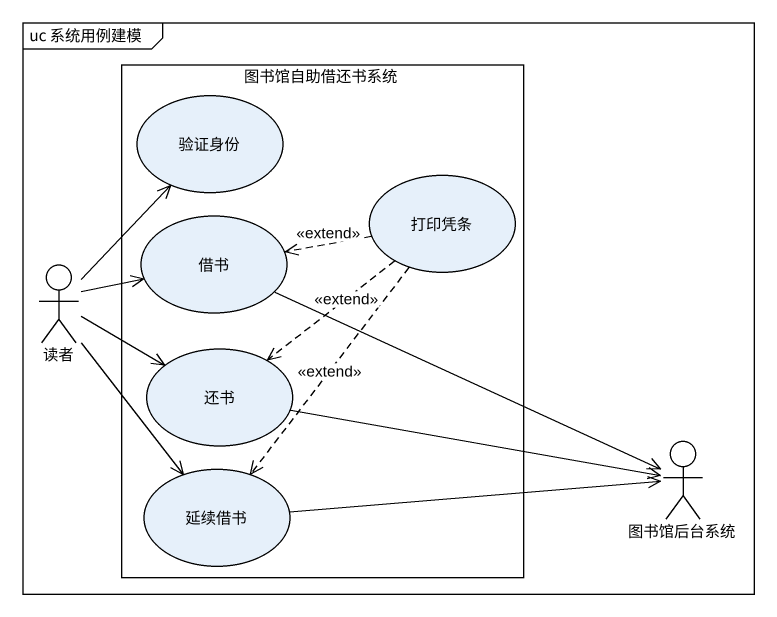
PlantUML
@startuml
mainframe uc 系统用例建模
rectangle 图书馆自助借还书系统 {
  usecase 验证身份
  usecase 打印凭条
  usecase 借书
  usecase 还书
  usecase 延续借书
}
actor 读者
actor 图书馆后台系统
打印凭条 .left.> 借书 : <<extend>>
打印凭条 ..> 还书 : <<extend>>
打印凭条 ..> 延续借书 : <<extend>>
借书 -right-> 图书馆后台系统
读者 -up-> 验证身份
读者 -right-> 借书
读者 -right-> 还书
读者 --> 延续借书
还书 -right-> 图书馆后台系统
延续借书 -right-> 图书馆后台系统
@enduml
